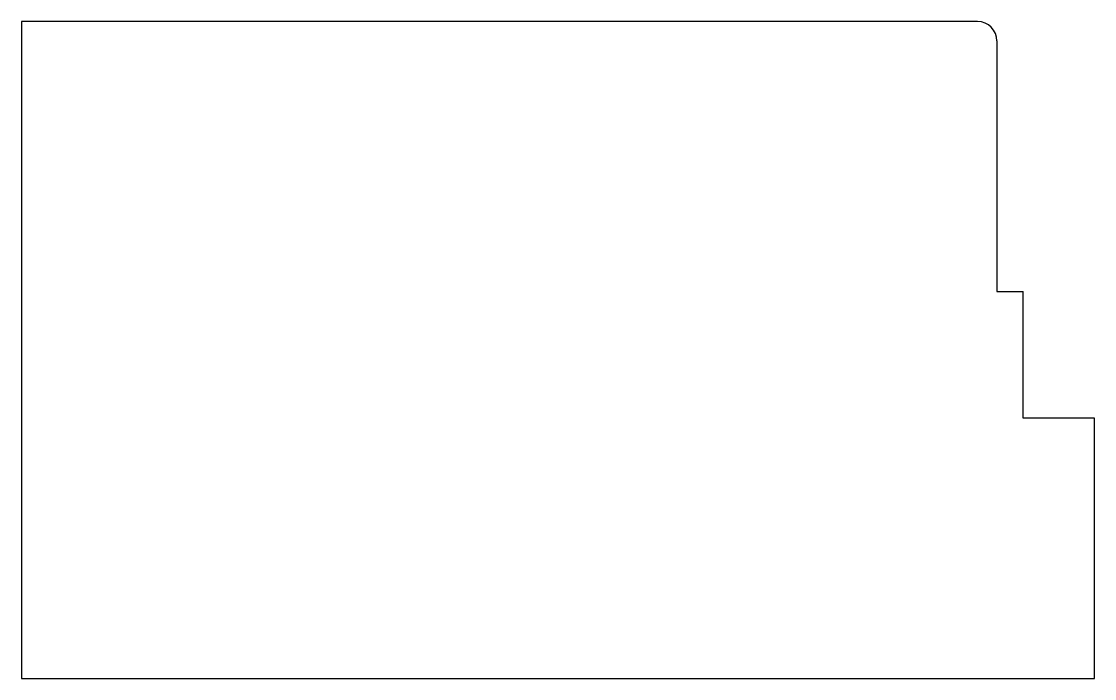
# Model space of a CAD drawing. Header units: millimetres. Extents: x -77 to 88, y -50 to 50.
import ezdxf

# ---------------------------------------------------------------- set-up
doc = ezdxf.new("R2010")
doc.units = ezdxf.units.MM

msp = doc.modelspace()

# ---------------------------------------------------------------- linework, layer by layer
at = {"color": 7, "linetype": 'Continuous', "lineweight": 25}
for p, q in [((70, 50.5), (-77, 50.5)), ((-77, 50.5), (-77, -50.5)), ((73, 47.5), (73, 9)), ((73, 9), (77, 9)), ((77, -10.5), (77, 9)), ((88, -10.5), (77, -10.5)), ((88, -50.5), (88, -10.5)), ((-77, -50.5), (88, -50.5))]:
    msp.add_line(p, q, dxfattribs=at)
msp.add_arc((70, 47.5), 3, 0, 90, dxfattribs=at)

doc.saveas('drawing.dxf')
